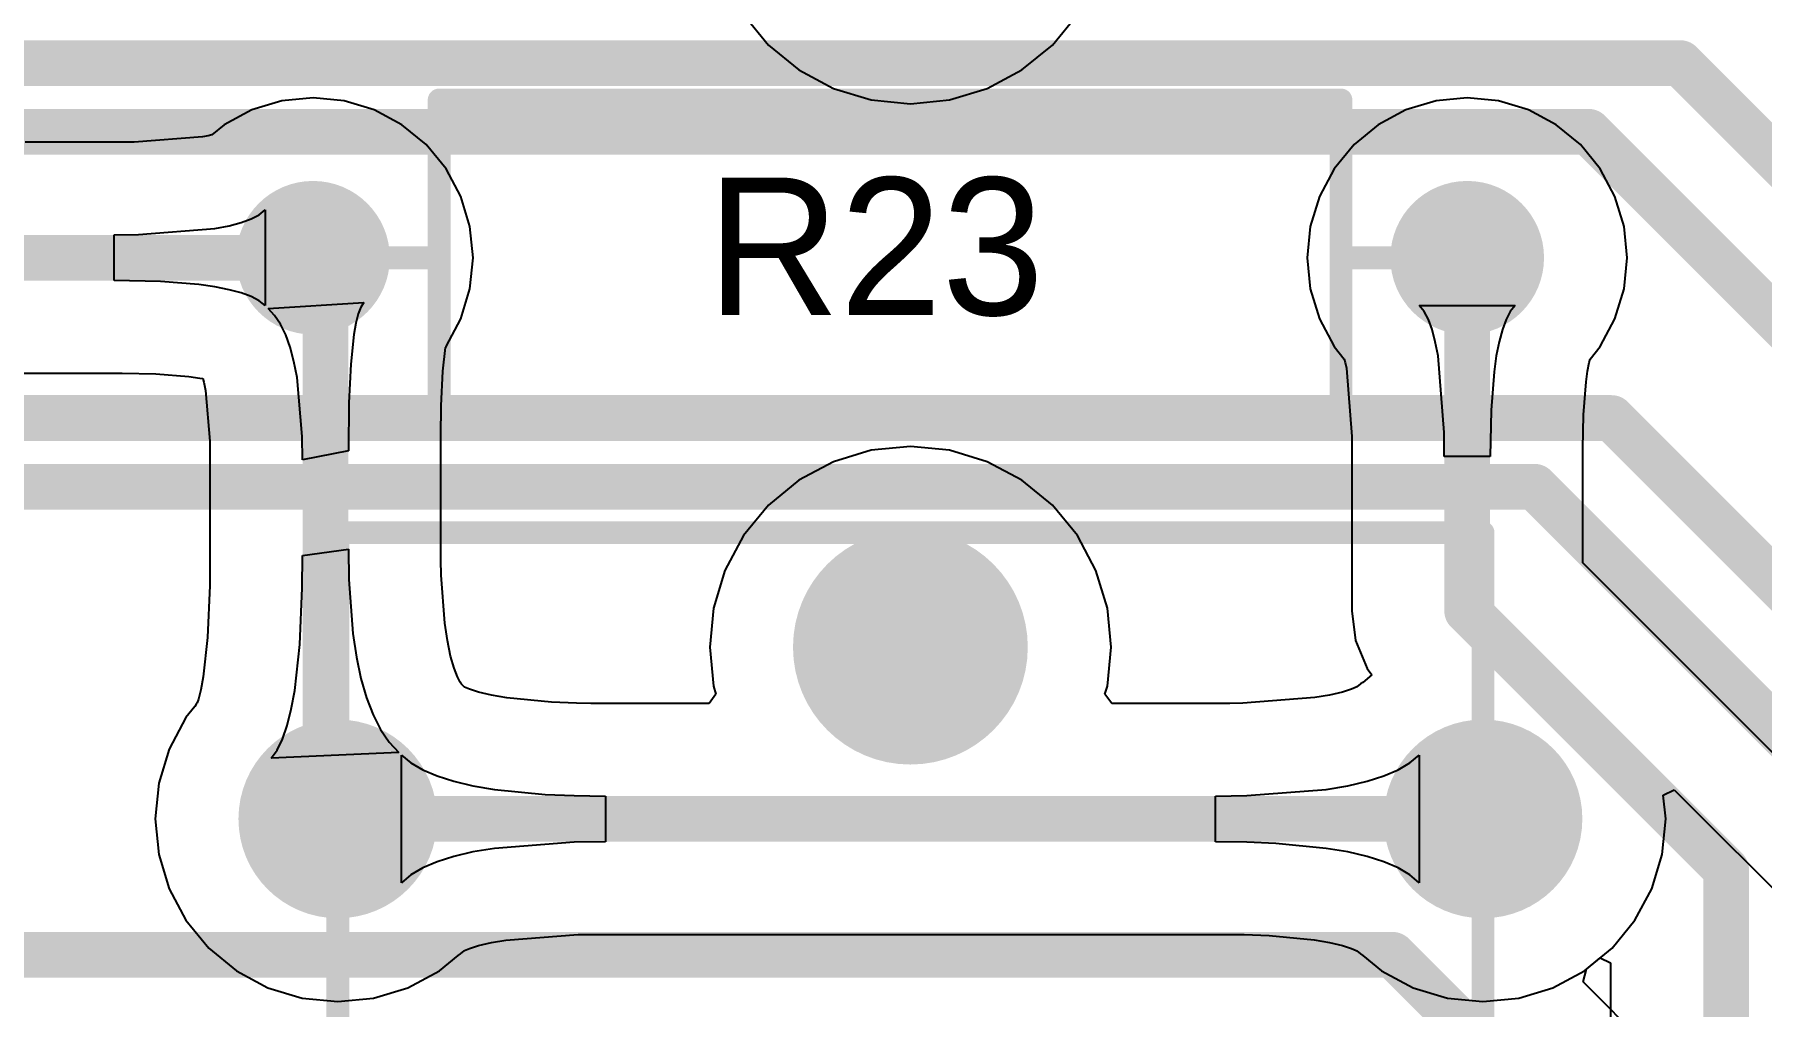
# Model space of a CAD drawing. Header units: millimetres. Extents: x 0 to 140, y 0 to 130.
# Drawn here: x 87.41 to 106.56, y 29.16 to 39.94 of the extents above; entities that cross this region are included whole.
import ezdxf

# ---------------------------------------------------------------- set-up
doc = ezdxf.new("R2010")
doc.units = ezdxf.units.MM
for name, color, linetype in [('BottomLayer', 5, 'Continuous'), ('BottomSolder', 6, 'Continuous'), ('MultiLayer', 9, 'Continuous'), ('PadHoleLayer', 156, 'Continuous'), ('TopLayer', 1, 'Continuous'), ('TopOverlay', 2, 'Continuous'), ('TopSolder', 216, 'Continuous')]:
    doc.layers.add(name, color=color, linetype=linetype)

msp = doc.modelspace()

# ---------------------------------------------------------------- hatches: boundary and pattern name
at = {"layer": 'BottomLayer'}
h = msp.add_hatch(color=5, dxfattribs=at)
edge = h.paths.add_edge_path()
edge.add_arc((90.501, 37.465), 0.75, 0, 360)
h = msp.add_hatch(color=5, dxfattribs=at)
edge = h.paths.add_edge_path()
edge.add_arc((103.301, 37.465), 0.75, 0, 360)
h = msp.add_hatch(color=5, dxfattribs=at)
edge = h.paths.add_edge_path()
edge.add_arc((97.126, 33.146), 1.2, 0, 360)
h = msp.add_hatch(color=5, dxfattribs=at)
edge = h.paths.add_edge_path()
edge.add_arc((90.776, 31.241), 1, 0, 360)
h = msp.add_hatch(color=5, dxfattribs=at)
edge = h.paths.add_edge_path()
edge.add_arc((103.476, 31.241), 1, 0, 360)
at = {"layer": 'BottomSolder'}
h = msp.add_hatch(color=6, dxfattribs=at)
edge = h.paths.add_edge_path()
edge.add_arc((90.501, 37.465), 0.852, 0, 360)
h = msp.add_hatch(color=6, dxfattribs=at)
edge = h.paths.add_edge_path()
edge.add_arc((103.301, 37.465), 0.852, 0, 360)
h = msp.add_hatch(color=6, dxfattribs=at)
edge = h.paths.add_edge_path()
edge.add_arc((97.126, 33.146), 1.302, 0, 360)
h = msp.add_hatch(color=6, dxfattribs=at)
edge = h.paths.add_edge_path()
edge.add_arc((90.776, 31.241), 1.102, 0, 360)
h = msp.add_hatch(color=6, dxfattribs=at)
edge = h.paths.add_edge_path()
edge.add_arc((103.476, 31.241), 1.102, 0, 360)
at = {"layer": 'MultiLayer'}
h = msp.add_hatch(color=9, dxfattribs=at)
edge = h.paths.add_edge_path()
edge.add_arc((90.501, 37.465), 0.75, 0, 360)
h = msp.add_hatch(color=9, dxfattribs=at)
edge = h.paths.add_edge_path()
edge.add_arc((103.301, 37.465), 0.75, 0, 360)
h = msp.add_hatch(color=9, dxfattribs=at)
edge = h.paths.add_edge_path()
edge.add_arc((97.126, 33.146), 1.2, 0, 360)
h = msp.add_hatch(color=9, dxfattribs=at)
edge = h.paths.add_edge_path()
edge.add_arc((90.776, 31.241), 1, 0, 360)
h = msp.add_hatch(color=9, dxfattribs=at)
edge = h.paths.add_edge_path()
edge.add_arc((103.476, 31.241), 1, 0, 360)
at = {"layer": 'PadHoleLayer'}
h = msp.add_hatch(color=156, dxfattribs=at)
edge = h.paths.add_edge_path()
edge.add_arc((90.501, 37.465), 0.35, 0, 360)
h = msp.add_hatch(color=156, dxfattribs=at)
edge = h.paths.add_edge_path()
edge.add_arc((103.301, 37.465), 0.35, 0, 360)
h = msp.add_hatch(color=156, dxfattribs=at)
edge = h.paths.add_edge_path()
edge.add_arc((97.126, 33.146), 1, 0, 360)
h = msp.add_hatch(color=156, dxfattribs=at)
edge = h.paths.add_edge_path()
edge.add_arc((90.776, 31.241), 0.6, 0, 360)
h = msp.add_hatch(color=156, dxfattribs=at)
edge = h.paths.add_edge_path()
edge.add_arc((103.476, 31.241), 0.6, 0, 360)
at = {"layer": 'TopLayer'}
h = msp.add_hatch(color=1, dxfattribs=at)
edge = h.paths.add_edge_path()
edge.add_arc((90.501, 37.465), 0.75, 0, 360)
h = msp.add_hatch(color=1, dxfattribs=at)
edge = h.paths.add_edge_path()
edge.add_arc((103.301, 37.465), 0.75, 0, 360)
h = msp.add_hatch(color=1, dxfattribs=at)
edge = h.paths.add_edge_path()
edge.add_arc((97.126, 33.146), 1.2, 0, 360)
h = msp.add_hatch(color=1, dxfattribs=at)
edge = h.paths.add_edge_path()
edge.add_arc((90.776, 31.241), 1, 0, 360)
h = msp.add_hatch(color=1, dxfattribs=at)
edge = h.paths.add_edge_path()
edge.add_arc((103.476, 31.241), 1, 0, 360)
at = {"layer": 'TopSolder'}
h = msp.add_hatch(color=216, dxfattribs=at)
edge = h.paths.add_edge_path()
edge.add_arc((90.501, 37.465), 0.852, 0, 360)
h = msp.add_hatch(color=216, dxfattribs=at)
edge = h.paths.add_edge_path()
edge.add_arc((103.301, 37.465), 0.852, 0, 360)
h = msp.add_hatch(color=216, dxfattribs=at)
edge = h.paths.add_edge_path()
edge.add_arc((97.126, 33.146), 1.302, 0, 360)
h = msp.add_hatch(color=216, dxfattribs=at)
edge = h.paths.add_edge_path()
edge.add_arc((90.776, 31.241), 1.102, 0, 360)
h = msp.add_hatch(color=216, dxfattribs=at)
edge = h.paths.add_edge_path()
edge.add_arc((103.476, 31.241), 1.102, 0, 360)

# ---------------------------------------------------------------- linework, layer by layer
at = {"layer": 'BottomLayer'}
for p, q in [((95.275, 40.162), (95.552, 39.824)), ((98.701, 39.824), (98.978, 40.162)), ((95.552, 39.824), (95.889, 39.548)), ((98.363, 39.548), (98.701, 39.824)), ((95.889, 39.548), (96.274, 39.342)), ((97.979, 39.342), (98.363, 39.548)), ((96.274, 39.342), (96.692, 39.215)), ((97.561, 39.215), (97.979, 39.342)), ((89.822, 39.104), (89.515, 38.94)), ((90.155, 39.205), (89.822, 39.104)), ((90.501, 39.24), (90.155, 39.205)), ((90.847, 39.205), (90.501, 39.24)), ((91.18, 39.104), (90.847, 39.205)), ((91.487, 38.94), (91.18, 39.104)), ((96.692, 39.215), (97.126, 39.172)), ((97.126, 39.172), (97.561, 39.215)), ((102.622, 39.104), (102.315, 38.94)), ((102.955, 39.205), (102.622, 39.104)), ((103.301, 39.24), (102.955, 39.205)), ((103.647, 39.205), (103.301, 39.24)), ((103.98, 39.104), (103.647, 39.205)), ((104.287, 38.94), (103.98, 39.104)), ((89.515, 38.94), (89.378, 38.828)), ((91.756, 38.72), (91.487, 38.94)), ((102.315, 38.94), (102.046, 38.72)), ((104.556, 38.72), (104.287, 38.94)), ((88.502, 38.746), (87.307, 38.746)), ((88.519, 38.746), (88.502, 38.746)), ((89.275, 38.805), (88.519, 38.746)), ((89.339, 38.818), (89.275, 38.805)), ((89.378, 38.828), (89.339, 38.818)), ((91.976, 38.451), (91.756, 38.72)), ((102.046, 38.72), (101.826, 38.451)), ((104.776, 38.451), (104.556, 38.72)), ((92.14, 38.144), (91.976, 38.451)), ((101.826, 38.451), (101.662, 38.144)), ((104.94, 38.144), (104.776, 38.451)), ((92.241, 37.811), (92.14, 38.144)), ((101.662, 38.144), (101.561, 37.811)), ((105.041, 37.811), (104.94, 38.144)), ((89.815, 37.896), (89.904, 37.943)), ((89.904, 37.943), (89.971, 37.996)), ((89.971, 37.996), (89.971, 36.934)), ((88.564, 37.722), (89.414, 37.788)), ((89.414, 37.788), (89.57, 37.819)), ((89.57, 37.819), (89.704, 37.855)), ((89.704, 37.855), (89.815, 37.896)), ((92.276, 37.465), (92.241, 37.811)), ((101.561, 37.811), (101.526, 37.465)), ((105.076, 37.465), (105.041, 37.811)), ((88.295, 37.719), (88.564, 37.722)), ((88.295, 37.211), (88.295, 37.719)), ((92.241, 37.119), (92.276, 37.465)), ((101.526, 37.465), (101.561, 37.119)), ((105.041, 37.119), (105.076, 37.465)), ((88.81, 37.2), (88.295, 37.211)), ((89.235, 37.167), (88.81, 37.2)), ((89.414, 37.142), (89.235, 37.167)), ((89.57, 37.111), (89.414, 37.142)), ((89.704, 37.075), (89.57, 37.111)), ((89.815, 37.034), (89.704, 37.075)), ((89.904, 36.987), (89.815, 37.034)), ((89.971, 36.934), (89.904, 36.987)), ((90.003, 36.904), (91.064, 36.97)), ((91.064, 36.97), (91.032, 36.918)), ((92.14, 36.786), (92.241, 37.119)), ((101.561, 37.119), (101.662, 36.786)), ((104.94, 36.786), (105.041, 37.119)), ((90.075, 36.826), (90.003, 36.904)), ((90.14, 36.729), (90.075, 36.826)), ((91.002, 36.842), (90.977, 36.74)), ((91.032, 36.918), (91.002, 36.842)), ((91.976, 36.479), (92.14, 36.786)), ((101.662, 36.786), (101.826, 36.479)), ((102.823, 36.868), (102.77, 36.935)), ((102.77, 36.935), (103.832, 36.935)), ((102.87, 36.779), (102.823, 36.868)), ((102.911, 36.668), (102.87, 36.779)), ((103.732, 36.779), (103.691, 36.668)), ((103.779, 36.868), (103.732, 36.779)), ((103.832, 36.935), (103.779, 36.868)), ((104.776, 36.479), (104.94, 36.786)), ((90.198, 36.611), (90.14, 36.729)), ((90.247, 36.473), (90.198, 36.611)), ((90.954, 36.613), (90.92, 36.284)), ((90.977, 36.74), (90.954, 36.613)), ((102.947, 36.534), (102.911, 36.668)), ((103.691, 36.668), (103.655, 36.534)), ((90.289, 36.315), (90.247, 36.473)), ((91.942, 36.206), (91.97, 36.471)), ((91.97, 36.471), (91.976, 36.479)), ((91.97, 36.471), (91.97, 36.471)), ((101.826, 36.479), (101.938, 36.342)), ((102.978, 36.378), (102.947, 36.534)), ((103.655, 36.534), (103.624, 36.378)), ((104.664, 36.342), (104.776, 36.479)), ((90.324, 36.137), (90.289, 36.315)), ((90.92, 36.284), (90.9, 35.855)), ((91.924, 35.824), (91.942, 36.206)), ((101.938, 36.342), (101.948, 36.303)), ((101.948, 36.303), (101.961, 36.239)), ((101.961, 36.239), (102.02, 35.483)), ((103.044, 35.528), (102.978, 36.378)), ((103.599, 36.199), (103.566, 35.774)), ((103.624, 36.378), (103.599, 36.199)), ((104.619, 36.088), (104.635, 36.209)), ((104.635, 36.209), (104.654, 36.303)), ((104.654, 36.303), (104.664, 36.342)), ((87.19, 36.184), (88.386, 36.184)), ((88.386, 36.184), (88.759, 36.176)), ((88.759, 36.176), (89.124, 36.147)), ((89.124, 36.147), (89.245, 36.131)), ((89.245, 36.131), (89.28, 36.124)), ((89.28, 36.124), (89.29, 36.086)), ((89.29, 36.086), (89.307, 35.994)), ((90.381, 35.482), (90.324, 36.137)), ((104.59, 35.723), (104.619, 36.088)), ((89.307, 35.994), (89.357, 35.43)), ((90.9, 35.855), (90.893, 35.325)), ((91.92, 35.488), (91.924, 35.824)), ((103.566, 35.774), (103.555, 35.259)), ((104.582, 35.35), (104.59, 35.723)), ((90.385, 35.224), (90.381, 35.482)), ((91.92, 34.111), (91.92, 35.488)), ((102.02, 35.483), (102.02, 35.466)), ((102.02, 35.466), (102.02, 33.549)), ((103.047, 35.259), (103.044, 35.528)), ((89.357, 35.43), (89.358, 35.364)), ((89.358, 35.364), (89.358, 33.941)), ((90.893, 35.325), (90.385, 35.224)), ((96.692, 35.33), (96.274, 35.203)), ((97.126, 35.373), (96.692, 35.33)), ((97.561, 35.33), (97.126, 35.373)), ((97.979, 35.203), (97.561, 35.33)), ((103.555, 35.259), (103.047, 35.259)), ((104.582, 34.08), (104.582, 35.35)), ((96.274, 35.203), (95.889, 34.997)), ((98.363, 34.997), (97.979, 35.203)), ((95.889, 34.997), (95.552, 34.721)), ((98.701, 34.721), (98.363, 34.997)), ((95.552, 34.721), (95.275, 34.383)), ((98.978, 34.383), (98.701, 34.721)), ((95.275, 34.383), (95.069, 33.998)), ((99.184, 33.998), (98.978, 34.383)), ((90.381, 33.803), (90.385, 34.161)), ((90.385, 34.161), (90.893, 34.234)), ((90.893, 34.234), (90.898, 33.898)), ((91.922, 33.944), (91.92, 34.111)), ((89.358, 33.941), (89.357, 33.831)), ((91.962, 33.412), (91.922, 33.944)), ((95.069, 33.998), (94.942, 33.58)), ((99.31, 33.58), (99.184, 33.998)), ((107.078, 31.584), (104.582, 34.08)), ((89.357, 33.831), (89.331, 33.254)), ((90.353, 33.176), (90.381, 33.803)), ((90.898, 33.898), (90.943, 33.299)), ((94.942, 33.58), (94.9, 33.146)), ((99.353, 33.146), (99.31, 33.58)), ((102.02, 33.549), (102.064, 33.218)), ((91.991, 33.218), (91.962, 33.412)), ((89.331, 33.254), (89.283, 32.815)), ((90.298, 32.667), (90.353, 33.176)), ((90.943, 33.299), (90.982, 33.036)), ((92.027, 33.047), (91.991, 33.218)), ((94.9, 33.146), (94.942, 32.712)), ((99.31, 32.712), (99.353, 33.146)), ((102.064, 33.218), (102.192, 32.909)), ((90.982, 33.036), (91.032, 32.798)), ((92.066, 32.912), (92.027, 33.047)), ((89.283, 32.815), (89.257, 32.674)), ((91.032, 32.798), (91.094, 32.585)), ((92.103, 32.815), (92.066, 32.912)), ((92.133, 32.757), (92.103, 32.815)), ((92.149, 32.734), (92.133, 32.757)), ((102.144, 32.755), (102.117, 32.739)), ((102.245, 32.839), (102.144, 32.755)), ((102.192, 32.909), (102.245, 32.839)), ((89.231, 32.57), (89.217, 32.529)), ((89.257, 32.674), (89.231, 32.57)), ((90.259, 32.457), (90.298, 32.667)), ((91.094, 32.585), (91.167, 32.396)), ((92.173, 32.708), (92.149, 32.734)), ((92.177, 32.705), (92.173, 32.708)), ((92.182, 32.702), (92.177, 32.705)), ((92.235, 32.679), (92.182, 32.702)), ((92.335, 32.647), (92.235, 32.679)), ((92.479, 32.613), (92.335, 32.647)), ((92.651, 32.584), (92.479, 32.613)), ((93.146, 32.536), (92.651, 32.584)), ((94.969, 32.624), (94.893, 32.522)), ((94.942, 32.712), (94.969, 32.624)), ((99.284, 32.624), (99.31, 32.712)), ((99.359, 32.522), (99.284, 32.624)), ((101.612, 32.586), (100.811, 32.524)), ((101.774, 32.613), (101.612, 32.586)), ((101.917, 32.647), (101.774, 32.613)), ((102.017, 32.679), (101.917, 32.647)), ((102.071, 32.702), (102.017, 32.679)), ((102.076, 32.705), (102.071, 32.702)), ((102.117, 32.739), (102.076, 32.705)), ((89.092, 32.366), (88.905, 32.016)), ((89.192, 32.488), (89.092, 32.366)), ((89.206, 32.514), (89.192, 32.488)), ((89.217, 32.529), (89.206, 32.514)), ((90.214, 32.277), (90.259, 32.457)), ((91.167, 32.396), (91.25, 32.233)), ((93.424, 32.524), (93.146, 32.536)), ((93.583, 32.522), (93.424, 32.524)), ((94.893, 32.522), (93.583, 32.522)), ((100.67, 32.522), (99.359, 32.522)), ((100.811, 32.524), (100.67, 32.522)), ((90.162, 32.126), (90.214, 32.277)), ((91.25, 32.233), (91.345, 32.093)), ((88.905, 32.016), (88.79, 31.636)), ((90.036, 31.914), (90.103, 32.005)), ((90.103, 32.005), (90.162, 32.126)), ((91.345, 32.093), (91.452, 31.979)), ((91.452, 31.979), (90.036, 31.914)), ((91.483, 30.533), (91.483, 31.949)), ((91.483, 31.949), (91.587, 31.862)), ((91.587, 31.862), (91.719, 31.785)), ((102.534, 31.785), (102.665, 31.862)), ((102.665, 31.862), (102.77, 31.949)), ((102.77, 31.949), (102.77, 30.533)), ((88.79, 31.636), (88.751, 31.241)), ((91.719, 31.785), (91.877, 31.717)), ((91.877, 31.717), (92.063, 31.658)), ((92.063, 31.658), (92.275, 31.608)), ((92.275, 31.608), (92.515, 31.568)), ((101.738, 31.568), (101.978, 31.608)), ((101.978, 31.608), (102.19, 31.658)), ((102.19, 31.658), (102.376, 31.717)), ((102.376, 31.717), (102.534, 31.785)), ((92.515, 31.568), (93.075, 31.513)), ((93.075, 31.513), (93.396, 31.5)), ((93.396, 31.5), (93.744, 31.495)), ((93.744, 31.495), (93.744, 30.987)), ((100.509, 31.495), (100.857, 31.5)), ((100.509, 30.987), (100.509, 31.495)), ((100.857, 31.5), (101.738, 31.568)), ((88.751, 31.241), (88.79, 30.846)), ((88.79, 30.846), (88.905, 30.466)), ((92.275, 30.874), (92.063, 30.824)), ((92.515, 30.914), (92.275, 30.874)), ((93.396, 30.982), (92.515, 30.914)), ((93.744, 30.987), (93.396, 30.982)), ((100.857, 30.982), (100.509, 30.987)), ((101.178, 30.969), (100.857, 30.982)), ((101.738, 30.914), (101.178, 30.969)), ((101.978, 30.874), (101.738, 30.914)), ((102.19, 30.824), (101.978, 30.874)), ((91.719, 30.697), (91.587, 30.62)), ((91.877, 30.765), (91.719, 30.697)), ((92.063, 30.824), (91.877, 30.765)), ((102.376, 30.765), (102.19, 30.824)), ((102.534, 30.697), (102.376, 30.765)), ((102.665, 30.62), (102.534, 30.697)), ((88.905, 30.466), (89.092, 30.116)), ((91.587, 30.62), (91.483, 30.533)), ((102.77, 30.533), (102.665, 30.62)), ((89.092, 30.116), (89.344, 29.809)), ((92.479, 29.869), (92.641, 29.896)), ((92.641, 29.896), (93.442, 29.958)), ((93.442, 29.958), (93.583, 29.96)), ((93.583, 29.96), (100.67, 29.96)), ((100.67, 29.96), (100.829, 29.958)), ((100.829, 29.958), (101.106, 29.946)), ((101.106, 29.946), (101.602, 29.898)), ((101.602, 29.898), (101.774, 29.869)), ((89.344, 29.809), (89.651, 29.557)), ((91.902, 29.557), (92.109, 29.727)), ((92.109, 29.727), (92.136, 29.743)), ((92.136, 29.743), (92.177, 29.777)), ((92.177, 29.777), (92.182, 29.78)), ((92.182, 29.78), (92.235, 29.803)), ((92.235, 29.803), (92.335, 29.835)), ((92.335, 29.835), (92.479, 29.869)), ((101.774, 29.869), (101.917, 29.835)), ((101.917, 29.835), (102.017, 29.803)), ((102.017, 29.803), (102.071, 29.78)), ((102.071, 29.78), (102.076, 29.777)), ((102.076, 29.777), (102.117, 29.743)), ((102.117, 29.743), (102.144, 29.727)), ((102.144, 29.727), (102.351, 29.557)), ((104.602, 29.557), (104.776, 29.7)), ((104.776, 29.7), (104.891, 29.645)), ((89.651, 29.557), (90.001, 29.369)), ((91.552, 29.369), (91.902, 29.557)), ((102.351, 29.557), (102.701, 29.369)), ((104.252, 29.369), (104.602, 29.557)), ((104.891, 29.645), (104.891, 23.849)), ((90.001, 29.369), (90.381, 29.254)), ((91.172, 29.254), (91.552, 29.369)), ((102.701, 29.369), (103.081, 29.254)), ((103.872, 29.254), (104.252, 29.369)), ((90.381, 29.254), (90.776, 29.215)), ((90.776, 29.215), (91.172, 29.254)), ((103.081, 29.254), (103.476, 29.215)), ((103.476, 29.215), (103.872, 29.254))]:
    msp.add_line(p, q, dxfattribs=at)
at = {"layer": 'BottomLayer', "const_width": 0.508}
for points in [[(85.192, 37.465), (90.501, 37.465)], [(90.501, 37.465), (90.639, 37.327)], [(90.639, 31.379), (90.639, 37.327)], [(103.301, 33.549), (103.301, 37.465)], [(103.301, 33.549), (106.172, 30.678)], [(90.639, 31.379), (90.776, 31.241)], [(90.776, 31.241), (103.476, 31.241)], [(106.172, 23.318), (106.172, 30.678)]]:
    msp.add_lwpolyline(points, dxfattribs=at)
at = {"layer": 'BottomLayer', "const_width": 0.254}
for points in [[(90.374, 37.465, 1), (90.628, 37.465, 1)], [(90.374, 37.465, 1), (90.628, 37.465, 1)], [(90.512, 37.327, 1), (90.766, 37.327, 1)], [(90.512, 37.327, 1), (90.766, 37.327, 1)], [(103.174, 37.465, 1), (103.428, 37.465, 1)], [(103.174, 33.549, 1), (103.428, 33.549, 1)], [(103.174, 33.549, 1), (103.428, 33.549, 1)], [(90.512, 31.379, 1), (90.766, 31.379, 1)], [(90.512, 31.379, 1), (90.766, 31.379, 1)], [(90.649, 31.241, 1), (90.903, 31.241, 1)], [(90.649, 31.241, 1), (90.903, 31.241, 1)], [(103.349, 31.241, 1), (103.603, 31.241, 1)], [(106.045, 30.678, 1), (106.299, 30.678, 1)], [(106.045, 30.678, 1), (106.299, 30.678, 1)]]:
    msp.add_lwpolyline(points, format="xyb", close=True, dxfattribs=at)
at = {"layer": 'TopLayer'}
for p, q in [((105.476, 31.505), (105.598, 31.563)), ((105.502, 31.241), (105.476, 31.505)), ((105.598, 31.563), (113.978, 23.183)), ((105.463, 30.846), (105.502, 31.241)), ((105.348, 30.466), (105.463, 30.846)), ((105.161, 30.116), (105.348, 30.466)), ((104.909, 29.809), (105.161, 30.116)), ((104.624, 29.575), (104.909, 29.809)), ((104.587, 29.432), (104.624, 29.575)), ((113.277, 20.742), (104.587, 29.432))]:
    msp.add_line(p, q, dxfattribs=at)
at = {"layer": 'TopLayer', "const_width": 0.508}
for points in [[(35.814, 39.624), (105.664, 39.624)], [(105.664, 39.624), (115.316, 29.972)], [(34.29, 38.862), (104.648, 38.862)], [(104.648, 38.862), (115.316, 28.194)], [(35.56, 35.687), (104.902, 35.687)], [(104.902, 35.687), (115.443, 25.146)], [(35.244, 34.925), (104.048, 34.925)], [(104.048, 34.925), (115.351, 23.622)], [(30.146, 29.733), (102.474, 29.733)], [(102.474, 29.733), (113.538, 18.669)]]:
    msp.add_lwpolyline(points, dxfattribs=at)
at = {"layer": 'TopLayer', "const_width": 0.254}
for points in [[(105.537, 39.624, 1), (105.791, 39.624, 1)], [(105.537, 39.624, 1), (105.791, 39.624, 1)], [(104.521, 38.862, 1), (104.775, 38.862, 1)], [(104.521, 38.862, 1), (104.775, 38.862, 1)], [(104.775, 35.687, 1), (105.029, 35.687, 1)], [(104.775, 35.687, 1), (105.029, 35.687, 1)], [(103.921, 34.925, 1), (104.175, 34.925, 1)], [(103.921, 34.925, 1), (104.175, 34.925, 1)], [(102.347, 29.733, 1), (102.601, 29.733, 1)], [(102.347, 29.733, 1), (102.601, 29.733, 1)]]:
    msp.add_lwpolyline(points, format="xyb", close=True, dxfattribs=at)
at = {"layer": 'TopOverlay', "const_width": 0.254}
for points in [[(91.901, 35.715), (91.901, 39.215)], [(91.901, 39.215), (101.901, 39.215)], [(101.901, 35.715), (101.901, 39.215)], [(91.059, 37.465), (91.821, 37.465)], [(101.981, 37.465), (102.743, 37.465)], [(91.901, 35.715), (101.901, 35.715)], [(90.776, 22.986), (90.776, 34.416)], [(90.776, 34.416), (103.476, 34.416)], [(103.476, 22.986), (103.476, 34.416)]]:
    msp.add_lwpolyline(points, dxfattribs=at)
at = {"layer": 'TopOverlay', "const_width": 0.127}
for points in [[(91.837, 39.215, 1), (91.964, 39.215, 1)], [(91.837, 39.215, 1), (91.964, 39.215, 1)], [(101.837, 39.215, 1), (101.964, 39.215, 1)], [(101.837, 39.215, 1), (101.964, 39.215, 1)], [(90.995, 37.465, 1), (91.122, 37.465, 1)], [(91.757, 37.465, 1), (91.884, 37.465, 1)], [(101.917, 37.465, 1), (102.044, 37.465, 1)], [(102.679, 37.465, 1), (102.806, 37.465, 1)], [(91.837, 35.715, 1), (91.964, 35.715, 1)], [(91.837, 35.715, 1), (91.964, 35.715, 1)], [(101.837, 35.715, 1), (101.964, 35.715, 1)], [(101.837, 35.715, 1), (101.964, 35.715, 1)], [(90.713, 34.416, 1), (90.84, 34.416, 1)], [(90.713, 34.416, 1), (90.84, 34.416, 1)], [(103.413, 34.416, 1), (103.54, 34.416, 1)], [(103.413, 34.416, 1), (103.54, 34.416, 1)]]:
    msp.add_lwpolyline(points, format="xyb", close=True, dxfattribs=at)

# ---------------------------------------------------------------- texts
at = {"layer": 'TopOverlay'}
msp.add_text('R23', height=1.524, dxfattribs=at).set_placement((94.87, 36.83))

doc.saveas('drawing.dxf')
